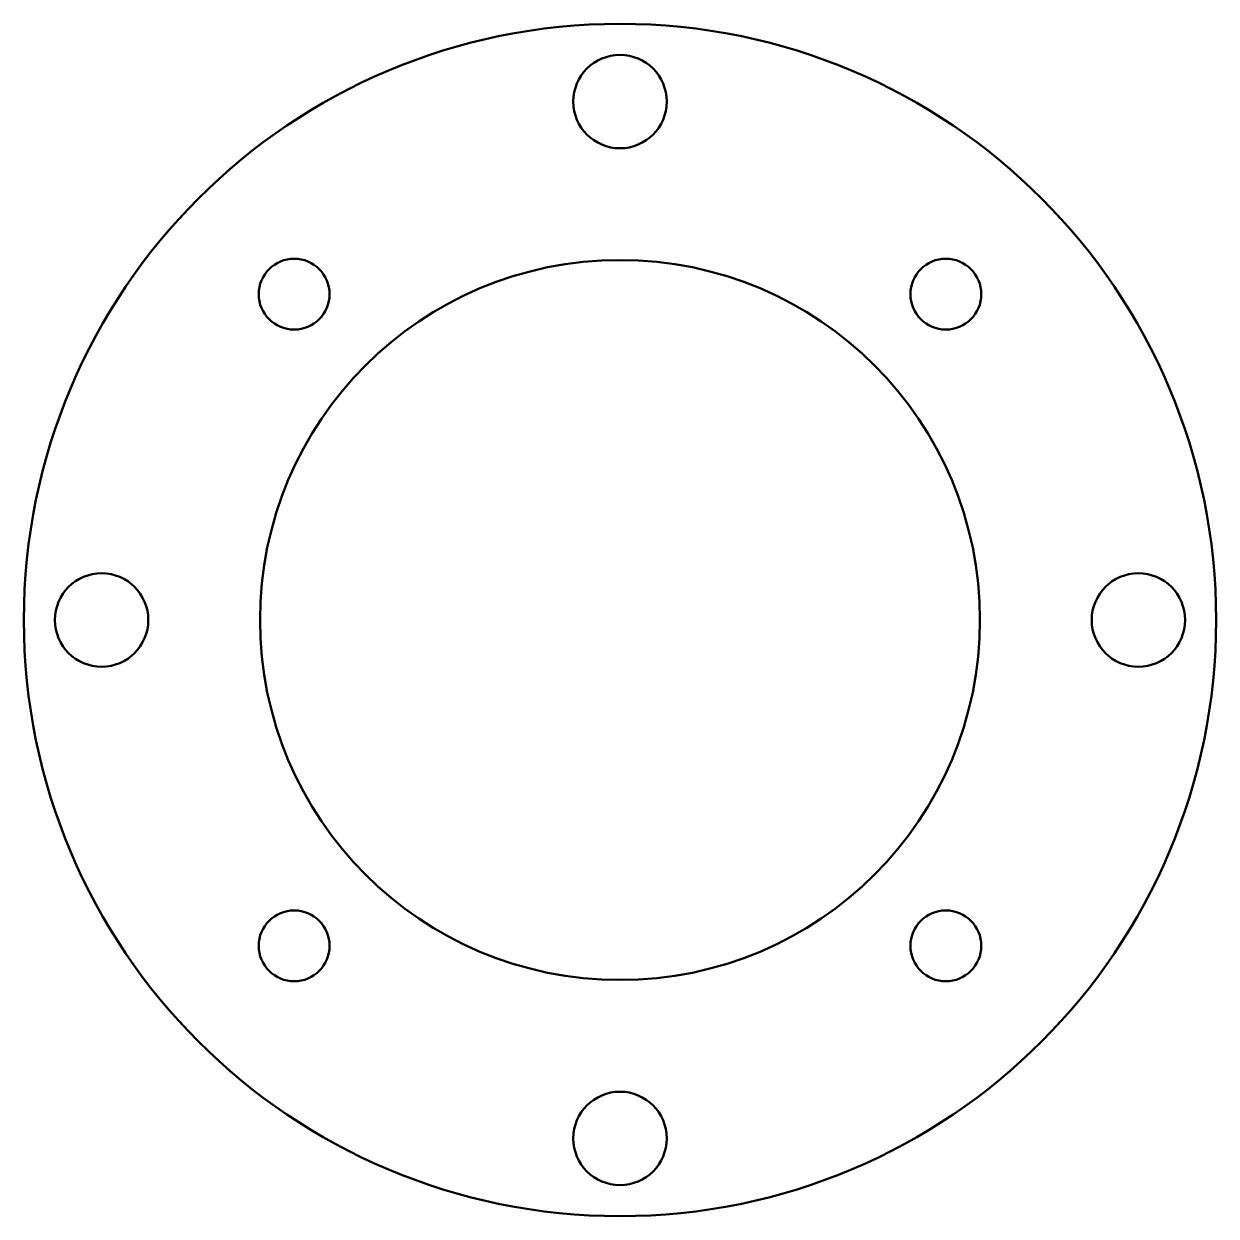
# Model space of a CAD drawing. Header units: millimetres. Extents: x 128.3 to 169.7, y 98.4 to 139.8.
import ezdxf

# ---------------------------------------------------------------- set-up
doc = ezdxf.new("R2010")
doc.units = ezdxf.units.MM
doc.layers.add('Visible (ISO)', color=7, linetype='Continuous', lineweight=50)

msp = doc.modelspace()

# ---------------------------------------------------------------- linework, layer by layer
at = {"layer": 'Visible (ISO)'}
for centre, radius in [((149.041, 119.109), 20.7), ((149.041, 137.109), 1.621), ((137.727, 130.423), 1.23), ((160.355, 130.423), 1.23), ((149.041, 119.109), 12.5), ((131.041, 119.109), 1.621), ((167.041, 119.109), 1.621), ((137.727, 107.795), 1.23), ((160.355, 107.795), 1.23), ((149.041, 101.109), 1.621)]:
    msp.add_circle(centre, radius, dxfattribs=at)

doc.saveas('drawing.dxf')
